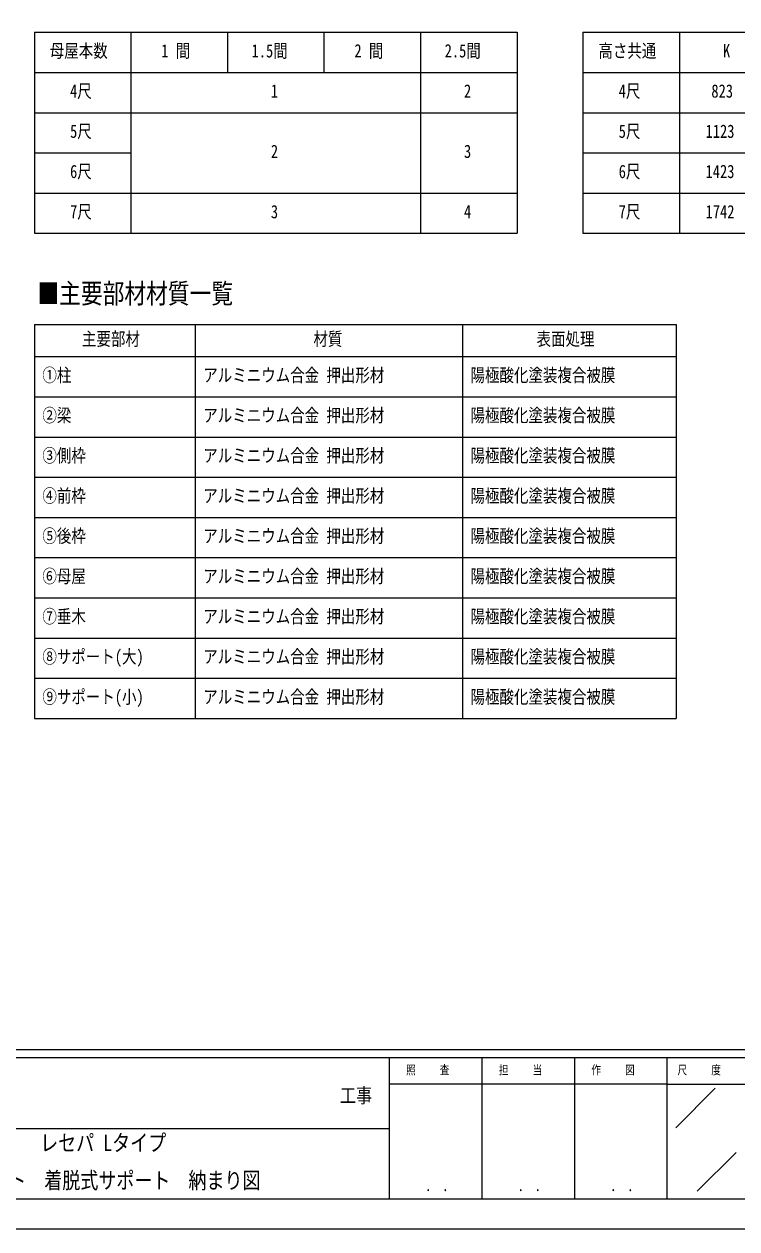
# Model space of a CAD drawing. Units: millimetres, scale not verified. Extents: x -10512 to 10512, y -7425 to 7425.
# Drawn here: x 968 to 5398, y -7425 to 65 of the extents above; entities that cross this region are included whole.
import ezdxf
from ezdxf.enums import TextEntityAlignment as Align

# ---------------------------------------------------------------- set-up
doc = ezdxf.new("R2010")
doc.units = ezdxf.units.MM
doc.header["$LTSCALE"] = 40
doc.layers.add('0-1_TABLE1', color=7, linetype='Continuous', lineweight=18)
doc.layers.add('0-2_USER1', color=3, linetype='Continuous')
doc.layers.add('0-7_YKK_ZWAK', color=7, linetype='Continuous')
doc.styles.add('ＭＳ ゴシック', font='')
doc.styles.get('ＭＳ ゴシック').set_extended_font_data('MS Gothic')

msp = doc.modelspace()

# ---------------------------------------------------------------- linework, layer by layer
at = {"layer": '0-1_TABLE1'}
for p, q in [((1031.34, 13.92), (4031.34, 13.92)), ((1031.34, 13.92), (1031.34, -1236.08)), ((1631.34, 13.92), (1631.34, -1236.08)), ((2231.34, 13.92), (2231.34, -236.08)), ((2831.34, 13.92), (2831.34, -236.08)), ((3431.34, 13.92), (3431.34, -1236.08)), ((4031.34, 13.92), (4031.34, -1236.08)), ((4441.02, 13.92), (5641.02, 13.92)), ((4441.02, 13.92), (4441.02, -1236.08)), ((5041.02, 13.92), (5041.02, -1236.08)), ((1031.34, -236.08), (4031.34, -236.08)), ((4441.02, -236.08), (5641.02, -236.08)), ((1031.34, -486.08), (4031.34, -486.08)), ((4441.02, -486.08), (5641.02, -486.08)), ((1031.34, -736.08), (1631.34, -736.08)), ((4441.02, -736.08), (5641.02, -736.08)), ((1031.34, -986.08), (4031.34, -986.08)), ((4441.02, -986.08), (5641.02, -986.08)), ((1031.34, -1236.08), (4031.34, -1236.08)), ((4441.02, -1236.08), (5641.02, -1236.08)), ((1031.34, -1802.24), (5020.95, -1802.24)), ((1031.34, -1802.24), (1031.34, -4252.24)), ((2031.34, -1802.24), (2031.34, -4252.24)), ((3692.12, -1802.24), (3692.12, -4252.24)), ((5020.95, -1802.24), (5020.95, -4252.24)), ((1031.34, -2002.24), (5020.95, -2002.24)), ((1031.34, -2252.24), (5020.95, -2252.24)), ((1031.34, -2502.24), (5020.95, -2502.24)), ((1031.34, -2752.24), (5020.95, -2752.24)), ((1031.34, -3002.24), (5020.95, -3002.24)), ((1031.34, -3252.24), (5020.95, -3252.24)), ((1031.34, -3502.24), (5020.95, -3502.24)), ((1031.34, -3752.24), (5020.95, -3752.24)), ((1031.34, -4002.24), (5020.95, -4002.24)), ((1031.34, -4252.24), (5020.95, -4252.24))]:
    msp.add_line(p, q, dxfattribs=at)
at = {"layer": '0-7_YKK_ZWAK'}
for p, q in [((9737.55, -6312.5), (-9762.45, -6312.5)), ((3237.55, -6362.5), (-12.45, -6362.5)), ((3812.55, -6362.5), (3812.55, -7237.5)), ((4387.55, -6362.5), (4387.55, -7237.5)), ((4962.55, -6362.5), (4962.55, -7237.5)), ((5462.55, -6362.5), (4962.55, -6362.5)), ((4962.55, -6525), (3237.55, -6525)), ((4962.55, -6525), (5462.55, -6525)), ((5017.76, -6795.73), (5262.59, -6550.9)), ((-12.45, -6800), (3237.55, -6800)), ((5151.68, -7189.97), (5392.23, -6949.42)), ((-12.45, -7237.5), (3237.55, -7237.5)), ((3237.55, -7237.5), (4962.55, -7237.5)), ((4962.55, -7237.5), (5462.55, -7237.5))]:
    msp.add_line(p, q, dxfattribs=at)
msp.add_lwpolyline([(-10512.5, -7425), (10512.5, -7425), (10512.5, 7425), (-10512.5, 7425)], close=True, dxfattribs=at)
msp.add_lwpolyline([(4962.55, -6362.5), (3237.55, -6362.5), (3237.55, -7237.5)], dxfattribs=at)

# ---------------------------------------------------------------- texts
at = {"layer": '0-1_TABLE1', "style": 'ＭＳ ゴシック', "width": 0.8}
for s, p in [('母屋本数', (1127.34, -167.33)), ('1 間', (1820.34, -167.33)), ('1.5間', (2381.34, -167.33)), ('2 間', (3020.34, -167.33)), ('2.5間', (3581.34, -167.33)), ('高さ共通', (4537.02, -167.33)), ('K', (5311.02, -167.33)), ('4尺', (1253.34, -417.33)), ('1', (2501.34, -417.33)), ('2', (3701.34, -417.33)), ('4尺', (4663.02, -417.33)), ('823', (5239.02, -417.33)), ('5尺', (1253.34, -667.33)), ('5尺', (4663.02, -667.33)), ('1123', (5203.02, -667.33)), ('2', (2501.34, -792.33)), ('3', (3701.34, -792.33)), ('6尺', (1253.34, -917.33)), ('6尺', (4663.02, -917.33)), ('1423', (5203.02, -917.33)), ('7尺', (1253.34, -1167.33)), ('3', (2501.34, -1167.33)), ('4', (3701.34, -1167.33)), ('7尺', (4663.02, -1167.33)), ('1742', (5203.02, -1167.33)), ('主要部材', (1327.34, -1958.49)), ('材質', (2765.73, -1958.49)), ('表面処理', (4152.54, -1958.49)), ('①柱', (1081.34, -2183.49)), ('アルミニウム合金 押出形材', (2081.34, -2183.49)), ('陽極酸化塗装複合被膜', (3742.12, -2183.49)), ('②梁', (1081.34, -2433.49)), ('アルミニウム合金 押出形材', (2081.34, -2433.49)), ('陽極酸化塗装複合被膜', (3742.12, -2433.49)), ('③側枠', (1081.34, -2683.49)), ('アルミニウム合金 押出形材', (2081.34, -2683.49)), ('陽極酸化塗装複合被膜', (3742.12, -2683.49)), ('④前枠', (1081.34, -2933.49)), ('アルミニウム合金 押出形材', (2081.34, -2933.49)), ('陽極酸化塗装複合被膜', (3742.12, -2933.49)), ('⑤後枠', (1081.34, -3183.49)), ('アルミニウム合金 押出形材', (2081.34, -3183.49)), ('陽極酸化塗装複合被膜', (3742.12, -3183.49)), ('⑥母屋', (1081.34, -3433.49)), ('アルミニウム合金 押出形材', (2081.34, -3433.49)), ('陽極酸化塗装複合被膜', (3742.12, -3433.49)), ('⑦垂木', (1081.34, -3683.49)), ('アルミニウム合金 押出形材', (2081.34, -3683.49)), ('陽極酸化塗装複合被膜', (3742.12, -3683.49)), ('⑧サポート(大)', (1081.34, -3933.49)), ('アルミニウム合金 押出形材', (2081.34, -3933.49)), ('陽極酸化塗装複合被膜', (3742.12, -3933.49)), ('⑨サポート(小)', (1081.34, -4183.49)), ('アルミニウム合金 押出形材', (2081.34, -4183.49)), ('陽極酸化塗装複合被膜', (3742.12, -4183.49))]:
    msp.add_text(s, height=82.48, dxfattribs=at).set_placement(p, align=Align.BOTTOM_LEFT)
at = {"layer": '0-2_USER1', "style": 'ＭＳ ゴシック', "width": 0.8}
for s, height, p in [('■主要部材材質一覧', 123.8, (1050.49, -1708.8)), ('レセパ Lタイプ\u3000', 102.6, (1067.48, -6972.08)), ('単体セット\u3000着脱式サポート\u3000納まり図', 102.6, (421.62, -7205.42))]:
    msp.add_text(s, height=height, dxfattribs=at).set_placement(p, align=Align.BOTTOM_LEFT)
at = {"layer": '0-7_YKK_ZWAK', "style": 'ＭＳ ゴシック', "width": 0.8}
for s, height, p in [('照     査', 54.99, (3341.05, -6481.25)), ('担     当', 54.99, (3918.05, -6481.25)), ('作     図', 54.99, (4493.05, -6481.25)), ('尺     度', 54.99, (5028.55, -6481.25)), ('工事', 91.64, (2930.83, -6668.66)), ('． ．', 64.79, (3462.5, -7210.88)), ('． ．', 64.79, (4037.5, -7210.88)), ('． ．', 64.79, (4612.5, -7210.88))]:
    msp.add_text(s, height=height, dxfattribs=at).set_placement(p, align=Align.BOTTOM_LEFT)

doc.saveas('drawing.dxf')
